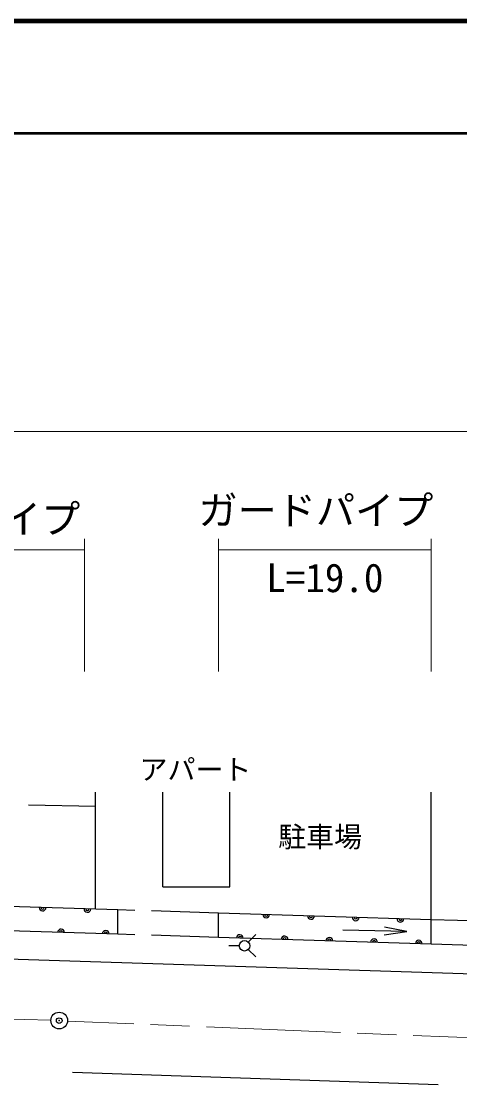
# Model space of a CAD drawing. Units: millimetres, scale not verified. Extents: x 40000 to 680000, y 20000 to 380000.
# Drawn here: x 464705 to 503903, y 284933 to 380000 of the extents above; entities that cross this region are included whole.
import ezdxf
from ezdxf.enums import TextEntityAlignment as Align

# ---------------------------------------------------------------- set-up
doc = ezdxf.new("R2010")
doc.units = ezdxf.units.MM
doc.header["$LTSCALE"] = 1000
doc.header["$PDMODE"] = 32
doc.header["$PDSIZE"] = 500
doc.linetypes.add('CHAIN', pattern=[18.5, 12, -1.5, 3.5, -1.5])
doc.linetypes.add('DASHED', pattern=[7.5, 6, -1.5])
for name, color, linetype, lineweight in [('M-BGD', 7, 'Continuous', 25), ('M-BGD-EXST', 7, 'Continuous', 25), ('M-BMK', 2, 'CHAIN', 13), ('M-BMK-SRVR', 3, 'Continuous', 25), ('M-STR-HTXT', 7, 'Continuous', 13), ('M-TTL', 2, 'Continuous', 140), ('M-TTL-LINE', 7, 'Continuous', 50)]:
    doc.layers.add(name, color=color, linetype=linetype, lineweight=lineweight)
doc.layers.add('M-OTRS', color=6, linetype='Continuous')
doc.styles.add('ＭＳ ゴシック', font='')
doc.styles.get('ＭＳ ゴシック').set_extended_font_data('MS Gothic')

# ---------------------------------------------------------------- blocks, each defined once
blk = doc.blocks.new('open_arrow')
at = {"color": 0, "linetype": 'Continuous', "lineweight": -2}
blk.add_lwpolyline([(7.5, 1.25), (0, 0), (7.5, -1.25)], dxfattribs=at)

msp = doc.modelspace()

# ---------------------------------------------------------------- linework, layer by layer
at = {"layer": 'M-BGD'}
for p, q in [((471350, 300625), (471350, 311091)), ((477350, 302625), (477350, 311091)), ((483350, 302625), (483350, 311091)), ((501350, 297509), (501350, 311091)), ((477350, 302625), (483350, 302625)), ((473350, 300563), (448350, 301344)), ((473350, 298386), (473350, 300563)), ((482350, 298104), (482350, 300282)), ((501350, 299688), (482350, 300282)), ((473350, 298386), (448263, 299172)), ((499160, 298635), (493450, 298747)), ((501350, 297509), (482350, 298104)), ((522640, 294250), (449943, 296604)), ((501982, 284933), (469282, 286039))]:
    msp.add_line(p, q, dxfattribs=at)
at = {"layer": 'M-BGD', "linetype": 'DASHED'}
for p, q in [((471350, 309817), (453430, 310119)), ((482350, 300282), (473350, 300563)), ((507350, 299500), (501350, 299688)), ((482350, 298104), (473350, 298386)), ((507350, 297321), (501350, 297509))]:
    msp.add_line(p, q, dxfattribs=at)
at = {"layer": 'M-BGD'}
for centre, radius, start, end in [((466615, 300773), 300, 178.20989, 358.20989), ((466615, 300773), 150, 178.20989, 358.20989), ((470613, 300648), 300, 178.20989, 358.20989), ((470613, 300648), 150, 178.20989, 358.20989), ((486605, 300149), 300, 178.20989, 358.20989), ((486605, 300149), 150, 178.20989, 358.20989), ((490603, 300024), 300, 178.20989, 358.20989), ((490603, 300024), 150, 178.20989, 358.20989), ((494601, 299899), 300, 178.20989, 358.20989), ((494601, 299899), 150, 178.20989, 358.20989), ((498599, 299774), 300, 178.20989, 358.20989), ((498599, 299774), 150, 178.20989, 358.20989), ((468254, 298546), 300, 358.20643, 178.20643), ((468254, 298546), 150, 358.20643, 178.20643), ((472252, 298421), 300, 358.20643, 178.20643), ((472252, 298421), 150, 358.20643, 178.20643), ((484246, 298045), 300, 358.20643, 178.20643), ((484246, 298045), 150, 358.20643, 178.20643), ((488244, 297920), 300, 358.20643, 178.20643), ((488244, 297920), 150, 358.20643, 178.20643), ((492242, 297795), 300, 358.20643, 178.20643), ((492242, 297795), 150, 358.20643, 178.20643), ((496240, 297669), 300, 358.20643, 178.20643), ((496240, 297669), 150, 358.20643, 178.20643), ((500238, 297544), 300, 358.20643, 178.20643), ((500238, 297544), 150, 358.20643, 178.20643)]:
    msp.add_arc(centre, radius, start, end, dxfattribs=at)
at = {"layer": 'M-BGD-EXST'}
for p, q in [((485003, 297690), (485669, 298357)), ((484198, 297357), (483255, 297357)), ((485003, 297024), (485669, 296357))]:
    msp.add_line(p, q, dxfattribs=at)
msp.add_circle((484669, 297357), 471, dxfattribs=at)
at = {"layer": 'M-BMK'}
for p, q in [((467349, 290690), (368838, 293743)), ((567178, 286536), (468848, 290628))]:
    msp.add_line(p, q, dxfattribs=at)
at = {"layer": 'M-BMK-SRVR'}
msp.add_circle((468099, 290667), 750, dxfattribs=at)
at = {"layer": 'M-OTRS'}
msp.add_point((468099, 290667), dxfattribs=at)
at = {"layer": 'M-STR-HTXT'}
for p, q in [((568614, 343318), (62984, 343318)), ((470350, 321869), (470350, 333738)), ((482350, 321869), (482350, 333738)), ((501350, 321869), (501350, 333738)), ((448350, 332738), (470350, 332738)), ((482350, 332738), (501350, 332738))]:
    msp.add_line(p, q, dxfattribs=at)
at = {"layer": 'M-TTL'}
msp.add_line((680000, 380000), (40000, 380000), dxfattribs=at)
at = {"layer": 'M-TTL-LINE'}
msp.add_line((40000, 370000), (680000, 370000), dxfattribs=at)

# ---------------------------------------------------------------- block references
at = {"layer": 'M-BGD', "xscale": 267, "yscale": 267, "rotation": 178.9}
msp.add_blockref('open_arrow', (499160, 298635), dxfattribs=at)

# ---------------------------------------------------------------- texts
at = {"layer": 'M-BGD-EXST', "style": 'ＭＳ ゴシック'}
for s, p in [('アパート', (475274, 311653)), ('駐車場', (487673, 305627))]:
    msp.add_text(s, height=1833, dxfattribs=at).set_placement(p, align=Align.BOTTOM_LEFT)
at = {"layer": 'M-STR-HTXT', "style": 'ＭＳ ゴシック'}
for p in [(480544, 334227), (448978, 333457)]:
    msp.add_text('ガードパイプ', height=2566, dxfattribs=at).set_placement(p, align=Align.BOTTOM_LEFT)
msp.add_text('L=19.0', height=2566, dxfattribs=at).set_placement((491844, 328197), align=Align.BOTTOM_CENTER)

doc.saveas('drawing.dxf')
